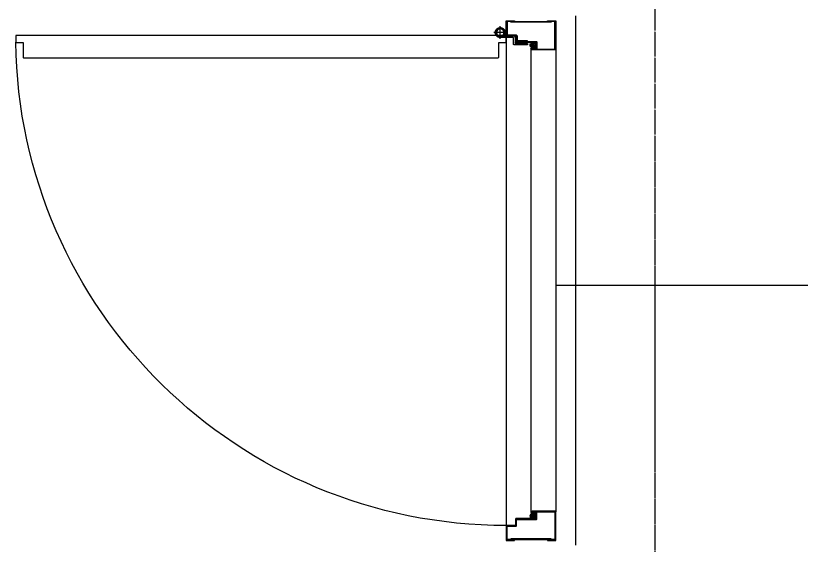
# Model space of a CAD drawing. Header units: millimetres. Extents: x 18456 to 179493, y -203649 to 469211.
# Drawn here: x 135555 to 137140, y -170034 to -168964 of the extents above; entities that cross this region are included whole.
import ezdxf

# ---------------------------------------------------------------- set-up
doc = ezdxf.new("R2010")
doc.units = ezdxf.units.MM
doc.linetypes.add('X-평면도(기본형)$0$CEN', pattern=[52.5, 50, -1, 0.5, -1])
for name, color, linetype, true_color in [('X-평면도(기본형)$0$CEN', 1, 'X-평면도(기본형)$0$CEN', 0xff0000), ('X-평면도(기본형)$0$DOOR', 4, 'Continuous', 0x00ffff), ('X-평면도(기본형)$0$TIL', 5, 'Continuous', 0x0000ff)]:
    doc.layers.add(name, color=color, linetype=linetype, true_color=true_color)

# ---------------------------------------------------------------- blocks, each defined once
blk = doc.blocks.new('X-평면도(기본형)$0$hd1050')
at = {"layer": 'X-평면도(기본형)$0$DOOR'}
for p, q in [((30, 1), (30, 989)), ((31, 990), (43, 990)), ((44, 989), (44, 976)), ((45, 975), (74, 975)), ((75, 974), (75, 16)), ((29, 0), (0, 0)), ((0, 0), (0, -16.5)), ((27, 2.5), (26.4, 4.4)), ((27.1, 2.5), (26.5, 4.4)), ((27.2, 2.5), (26.6, 4.4)), ((29.2, 3.4), (28, 5)), ((29.6, 3.7), (28.4, 5.3)), ((30.5, 4.4), (29.2, 5.9)), ((30, -21), (30, 4.9)), ((31, -17), (31, 4.9)), ((43, 0), (31, 0)), ((34, -14), (34, 12)), ((44, 14), (44, 1)), ((74, 15), (45, 15)), ((1021, 0), (1050, 0)), ((1050, 0), (1050, -16.5)), ((1.6, -16.5), (1.6, -2.6)), ((2.6, -1.6), (27.4, -1.6)), ((28.4, -2.6), (28.4, -19.6)), ((30, -18), (30, -1)), ((48, -15), (35, -15)), ((1020, -18), (1020, -1)), ((1021.6, -2.6), (1021.6, -19.6)), ((1047.4, -1.6), (1022.6, -1.6)), ((1048.4, -16.5), (1048.4, -2.6)), ((0, -16.5), (1.6, -16.5)), ((29.4, -20.6), (41.4, -20.6)), ((43, -19), (31, -19)), ((31, -22), (40, -22)), ((32, -18), (45, -18)), ((34, -19), (43, -19)), ((41, -43), (41, -23)), ((43, -25.7), (41, -25.7)), ((43, -28.7), (41, -28.7)), ((42.4, -21.6), (42.4, -61.1)), ((44, -25.2), (43, -25.7)), ((43, -28.7), (44, -29.2)), ((44, -59.5), (44, -20)), ((44, -43), (44, -20)), ((46, -19), (46, -43)), ((46, -25.2), (47, -25.7)), ((47, -28.7), (46, -29.2)), ((47, -25.7), (49, -25.7)), ((47, -28.7), (49, -28.7)), ((49, -43), (49, -16)), ((1006, -59.5), (1006, -20)), ((1007, -19), (1019, -19)), ((1007.6, -21.6), (1007.6, -61.1)), ((1020.6, -20.6), (1008.6, -20.6)), ((1050, -16.5), (1048.4, -16.5)), ((43, -34.1), (41, -34.1)), ((43, -37.1), (41, -37.1)), ((44, -43), (41, -43)), ((44, -33.6), (43, -34.1)), ((44, -37.6), (43, -37.1)), ((46, -33.6), (47, -34.1)), ((46, -37.6), (47, -37.1)), ((46, -43), (49, -43)), ((47, -34.1), (49, -34.1)), ((47, -37.1), (49, -37.1)), ((43.4, -62.1), (56.3, -62.1)), ((44.7, -54.4), (48.2, -50.9)), ((44.7, -53.6), (47.4, -50.9)), ((44.7, -55.2), (48.9, -51)), ((44.7, -52.8), (46.6, -51)), ((44.7, -59.3), (44.7, -52.2)), ((44.7, -52.4), (48.9, -56.6)), ((44.7, -53.2), (48.2, -56.7)), ((44.7, -55.9), (46.9, -53.8)), ((44.7, -54), (47.6, -56.9)), ((44.7, -56.7), (47.1, -54.3)), ((44.7, -57.5), (47.6, -54.7)), ((44.7, -54.8), (47.2, -57.2)), ((44.7, -58.3), (48.2, -54.9)), ((44.7, -59.1), (48.9, -55)), ((44.7, -55.6), (46.9, -57.7)), ((44.7, -56.4), (48.5, -60.2)), ((44.7, -57.2), (47.8, -60.2)), ((44.7, -58), (47, -60.2)), ((44.7, -58.8), (46.2, -60.2)), ((44.8, -52), (45.4, -51.4)), ((44.8, -59.6), (45.3, -60.1)), ((44.9, -51.8), (46.9, -53.8)), ((44.9, -59.8), (46.9, -57.8)), ((54.5, -60.5), (45, -60.5)), ((45.3, -51.4), (47, -53.1)), ((45.3, -60.1), (47, -58.4)), ((54, -60.2), (45.6, -60.2)), ((45.8, -51.2), (47.4, -52.8)), ((46, -60.2), (47.4, -58.8)), ((46.4, -48.8), (46.4, -48.8)), ((46.5, -48.7), (46.6, -48.8)), ((46.5, -51), (48, -52.5)), ((46.8, -60.2), (47.9, -59.1)), ((47.1, -48.5), (47.5, -48.8)), ((47.1, -50.9), (48.6, -52.4)), ((47.2, -48.8), (47.7, -48.3)), ((47.6, -60.2), (48.6, -59.2)), ((47.7, -48.3), (48.8, -49.4)), ((47.8, -48.9), (48.6, -48.1)), ((47.8, -56.8), (49.9, -54.7)), ((47.9, -50.9), (49.5, -52.5)), ((47.9, -54.8), (50, -56.9)), ((48.3, -48.1), (54.4, -54.2)), ((48.3, -52.4), (49.5, -51.2)), ((48.3, -59.2), (49.3, -60.2)), ((48.4, -49.2), (49.4, -48.1)), ((48.4, -60.2), (49.4, -59.1)), ((48.8, -51), (54.6, -56.8)), ((48.8, -56.6), (54, -51.4)), ((48.8, -55), (54.1, -60.2)), ((48.9, -49.4), (50.1, -48.2)), ((49.1, -48.1), (54.3, -53.3)), ((49.1, -52.4), (50, -51.5)), ((49.1, -59.2), (50.1, -60.2)), ((49.2, -60.2), (54.4, -54.9)), ((49.3, -49.8), (50.7, -48.4)), ((49.5, -56.7), (54.1, -52.1)), ((49.5, -54.9), (54.6, -59.9)), ((49.7, -50.2), (51.3, -48.6)), ((49.7, -52.5), (52.7, -49.6)), ((49.8, -59), (50.9, -60.2)), ((49.9, -48.2), (54.2, -52.4)), ((49.9, -50.5), (54.4, -55)), ((50, -50.7), (51.8, -48.9)), ((50, -60.2), (54.5, -55.7)), ((50.1, -56.9), (54.2, -52.8)), ((50.1, -54.6), (54.9, -59.4)), ((50.2, -52.8), (53.1, -50)), ((50.2, -51.5), (54.5, -55.9)), ((50.3, -51.2), (52.3, -49.2)), ((50.3, -58.8), (51.7, -60.2)), ((50.5, -57.3), (54.3, -53.5)), ((50.5, -54.3), (54.8, -58.5)), ((50.6, -53.2), (53.4, -50.4)), ((50.6, -57.6), (53.3, -60.2)), ((50.6, -58.3), (52.5, -60.2)), ((50.7, -54), (53.7, -50.9)), ((50.7, -53.7), (54.7, -57.7)), ((50.7, -57.9), (54.4, -54.2)), ((50.8, -60.2), (54.6, -56.4)), ((51, -48.5), (54, -51.5)), ((51.5, -60.2), (54.6, -57.1)), ((52.3, -60.2), (54.7, -57.8)), ((53.1, -60.2), (54.8, -58.5)), ((53.9, -60.2), (54.9, -59.2)), ((54.1, -51.7), (54.9, -59.2)), ((54.8, -52.1), (55.5, -59.4)), ((57.3, -61), (56.4, -52.1)), ((57.4, -52.1), (57.4, -97.4)), ((59, -99), (59, -52.1)), ((991, -99), (991, -52.1)), ((992.6, -52.1), (992.6, -97.4)), ((992.7, -61), (993.6, -52.1)), ((1006.6, -62.1), (993.7, -62.1)), ((995.2, -52.1), (994.5, -59.4)), ((995.9, -51.7), (995.1, -59.2)), ((999.9, -54.6), (995.1, -59.4)), ((996.1, -60.2), (995.1, -59.2)), ((999.5, -54.3), (995.2, -58.5)), ((996.9, -60.2), (995.2, -58.5)), ((999.3, -53.7), (995.3, -57.7)), ((997.7, -60.2), (995.3, -57.8)), ((1001.2, -51), (995.4, -56.8)), ((1000.5, -54.9), (995.4, -59.9)), ((999.2, -60.2), (995.4, -56.4)), ((998.5, -60.2), (995.4, -57.1)), ((999.8, -51.5), (995.5, -55.9)), ((1000, -60.2), (995.5, -55.7)), ((995.5, -60.5), (1005, -60.5)), ((1001.7, -48.1), (995.6, -54.2)), ((1000.1, -50.5), (995.6, -55)), ((999.3, -57.9), (995.6, -54.2)), ((1000.8, -60.2), (995.6, -54.9)), ((1000.9, -48.1), (995.7, -53.3)), ((999.5, -57.3), (995.7, -53.5)), ((1000.1, -48.2), (995.8, -52.4)), ((999.9, -56.9), (995.8, -52.8)), ((1000.5, -56.7), (995.9, -52.1)), ((1001.2, -55), (995.9, -60.2)), ((999, -48.5), (996, -51.5)), ((1001.2, -56.6), (996, -51.4)), ((996, -60.2), (1004.4, -60.2)), ((999.3, -54), (996.3, -50.9)), ((999.4, -53.2), (996.6, -50.4)), ((999.4, -57.6), (996.7, -60.2)), ((999.8, -52.8), (996.9, -50)), ((1000.3, -52.5), (997.3, -49.6)), ((999.4, -58.3), (997.5, -60.2)), ((999.7, -51.2), (997.7, -49.2)), ((1000, -50.7), (998.2, -48.9)), ((999.7, -58.8), (998.3, -60.2)), ((1000.3, -50.2), (998.7, -48.6)), ((1000.2, -59), (999.1, -60.2)), ((1000.7, -49.8), (999.3, -48.4)), ((1001.1, -49.4), (999.9, -48.2)), ((1000.9, -59.2), (999.9, -60.2)), ((1000.9, -52.4), (1000, -51.5)), ((1002.1, -54.8), (1000, -56.9)), ((1002.2, -56.8), (1000.1, -54.7)), ((1002.1, -50.9), (1000.5, -52.5)), ((1001.7, -52.4), (1000.5, -51.2)), ((1001.6, -49.2), (1000.6, -48.1)), ((1001.6, -60.2), (1000.6, -59.1)), ((1001.7, -59.2), (1000.7, -60.2)), ((1005.3, -55.2), (1001.1, -51)), ((1005.3, -52.4), (1001.1, -56.6)), ((1005.3, -59.1), (1001.1, -55)), ((1002.3, -48.3), (1001.2, -49.4)), ((1002.2, -48.9), (1001.4, -48.1)), ((1002.9, -50.9), (1001.4, -52.4)), ((1002.4, -60.2), (1001.4, -59.2)), ((1005.3, -56.4), (1001.5, -60.2)), ((1005.3, -54.4), (1001.8, -50.9)), ((1005.3, -53.2), (1001.8, -56.7)), ((1005.3, -58.3), (1001.8, -54.9)), ((1003.5, -51), (1002, -52.5)), ((1003.2, -60.2), (1002.1, -59.1)), ((1005.3, -57.2), (1002.2, -60.2)), ((1002.8, -48.8), (1002.3, -48.3)), ((1005.3, -54), (1002.4, -56.9)), ((1005.3, -57.5), (1002.4, -54.7)), ((1002.9, -48.5), (1002.5, -48.8)), ((1005.3, -53.6), (1002.6, -50.9)), ((1004.2, -51.2), (1002.6, -52.8)), ((1004, -60.2), (1002.6, -58.8)), ((1005.3, -54.8), (1002.8, -57.2)), ((1005.3, -56.7), (1002.9, -54.3)), ((1004.7, -51.4), (1003, -53.1)), ((1005.3, -58), (1003, -60.2)), ((1004.7, -60.1), (1003, -58.4)), ((1005.1, -51.8), (1003.1, -53.8)), ((1005.3, -55.9), (1003.1, -53.8)), ((1005.3, -55.6), (1003.1, -57.7)), ((1005.1, -59.8), (1003.1, -57.8)), ((1003.5, -48.7), (1003.4, -48.8)), ((1005.3, -52.8), (1003.4, -51)), ((1003.6, -48.8), (1003.6, -48.8)), ((1005.3, -58.8), (1003.8, -60.2)), ((1005.2, -52), (1004.6, -51.4)), ((1005.2, -59.6), (1004.7, -60.1)), ((1005.3, -59.3), (1005.3, -52.2)), ((1.6, -83.5), (0, -83.5)), ((0, -83.5), (0, -100)), ((1.6, -97.4), (1.6, -83.5)), ((1048.4, -97.4), (1048.4, -83.5)), ((1048.4, -83.5), (1050, -83.5)), ((1050, -83.5), (1050, -100)), ((0, -100), (58, -100)), ((56.4, -98.4), (2.6, -98.4)), ((1050, -100), (992, -100)), ((993.6, -98.4), (1047.4, -98.4))]:
    blk.add_line(p, q, dxfattribs=at)
at = {"layer": 'X-평면도(기본형)$0$DOOR', "ltscale": 0.5}
for p, q in [((24, -0.8), (24, 24.8)), ((36.8, 12), (11.2, 12))]:
    blk.add_line(p, q, dxfattribs=at)
at = {"layer": 'X-평면도(기본형)$0$DOOR', "color": 8, "true_color": 0x808080}
for p, q in [((29, 0), (1021, 0)), ((56.9, -50), (993.1, -50)), ((58, -100), (992, -100))]:
    blk.add_line(p, q, dxfattribs=at)
at = {"layer": 'X-평면도(기본형)$0$DOOR'}
for points in [[(1.6, -90.5), (3.2, -90.5), (3.2, -9.5), (1.6, -9.5)], [(1048.4, -90.5), (1046.8, -90.5), (1046.8, -9.5), (1048.4, -9.5)]]:
    blk.add_lwpolyline(points, close=True, dxfattribs=at)
at = {"layer": 'X-평면도(기본형)$0$DOOR', "extrusion": (0, 0, -1)}
for centre, radius, start, end in [((-31, 989), 1, 0, 90), ((-43, 989), 1, 90, 180), ((-74, 974), 1, 90, 180), ((-74, 16), 1, 180, 270), ((-31, 1), 1, 270, 0), ((-43, 1), 1, 180, 270), ((-1021, -1), 1, 0, 90), ((-2.6, -2.6), 1, 0, 90), ((-27.4, -2.6), 1, 90, 180), ((-31, -18), 1, 270, 0), ((-41.4, -21.6), 1, 90, 180), ((-1007, -20), 1, 0, 90), ((-1020.6, -19.6), 1, 180, 270), ((-45, -59.5), 1, 270, 0), ((-54.5, -59.5), 1, 174.2964, 270), ((-56.9, -52.1), 0.508, 0.9565, 180.4456), ((-993.1, -52.1), 2.11, 0, 179.6726), ((-993.7, -61.1), 1, 270, 5.7036), ((-1006.6, -61.1), 1, 180, 270), ((-2.6, -97.4), 1, 270, 0), ((-56.4, -97.4), 1, 180, 270), ((-992, -99), 1, 270, 360)]:
    blk.add_arc(centre, radius, start, end, dxfattribs=at)
at = {"layer": 'X-평면도(기본형)$0$DOOR', "color": 1, "true_color": 0xff0000}
blk.add_arc((30, 0), 990, 0, 89.2235, dxfattribs=at)
at = {"layer": 'X-평면도(기본형)$0$DOOR'}
for centre, radius, start, end in [((45, 976), 1, 180, 270), ((29, -1), 1, 0, 90), ((45, 14), 1, 90, 180), ((1022.6, -2.6), 1, 90, 180), ((1047.4, -2.6), 1, 0, 90), ((29.4, -19.6), 1, 180, 270), ((43, -20), 1, 0, 90), ((1008.6, -21.6), 1, 90, 180), ((1019, -18), 1, 270, 0), ((43.4, -61.1), 1, 180, 270), ((56.9, -52.1), 2.11, 0, 179.6726), ((56.3, -61.1), 1, 270, 5.7036), ((993.1, -52.1), 0.508, 0.9565, 180.4456), ((995.5, -59.5), 1, 174.2964, 270), ((1005, -59.5), 1, 270, 0), ((58, -99), 1, 270, 360), ((993.6, -97.4), 1, 180, 270), ((1047.4, -97.4), 1, 270, 0)]:
    blk.add_arc(centre, radius, start, end, dxfattribs=at)
for points, weights, knots in [([(30.5, 4.4), (33.7, 7.1), (34, 11.3), (34.6, 21.3), (24.7, 22), (14.7, 22.6), (14, 12.7), (13.4, 2.7), (23.3, 2), (26.7, 1.8), (29.6, 3.7)], [0.853625082581, 0.850313167053, 1, 0.707106781187, 1, 0.707106781187, 1, 0.707106781187, 1, 0.876553562644, 0.857165682585], [5.48041, 5.48041, 5.48041, 6.283185, 6.283185, 7.853982, 7.853982, 9.424778, 9.424778, 10.995574, 10.995574, 11.657622, 11.657622, 11.657622]), ([(16, 12), (16, 12), (16, 12), (16, 4), (24, 4), (32, 4), (32, 12), (32, 20), (24, 20), (16, 20), (16, 12)], [0.999587448379, 0.999793578711, 1, 0.707106781187, 1, 0.707106781187, 1, 0.707106781187, 1, 0.707313202476, 0.999587448379], [3.140486, 3.140486, 3.140486, 3.141593, 3.141593, 4.712389, 4.712389, 6.283185, 6.283185, 7.853982, 7.853982, 9.423671, 9.423671, 9.423671]), ([(16.2, 12), (16.2, 12), (16.2, 12), (16.3, 4.2), (24, 4.3), (31.8, 4.3), (31.7, 12), (31.7, 19.8), (24, 19.7), (16.2, 19.7), (16.2, 12)], [0.999879235168, 0.99993960513, 1, 0.707106781187, 1, 0.707106781187, 1, 0.707106781187, 1, 0.707167176056, 0.999879235168], [3.141269, 3.141269, 3.141269, 3.141593, 3.141593, 4.712389, 4.712389, 6.283185, 6.283185, 7.853982, 7.853982, 9.424454, 9.424454, 9.424454]), ([(16.5, 12), (16.5, 4.5), (24, 4.5), (31.5, 4.5), (31.5, 12), (31.5, 19.5), (24, 19.5), (16.5, 19.5), (16.5, 12), (16.5, 12), (16.5, 12)], [0.999809124399, 0.707202250105, 1, 0.707106781187, 1, 0.707106781187, 1, 0.707106781187, 1, 0.999904531081, 0.999809124399], [3.142105, 3.142105, 3.142105, 4.712389, 4.712389, 6.283185, 6.283185, 7.853982, 7.853982, 9.424778, 9.424778, 9.42529, 9.42529, 9.42529]), ([(34, -14), (34, -14.4), (34.3, -14.7), (34.6, -15), (35, -15)], [0.853553390593, 0.853553390594, 1, 0.853553390594, 0.853553390593], [3.926991, 3.926991, 3.926991, 4.712389, 4.712389, 5.497787, 5.497787, 5.497787]), ([(49, -16), (49, -15.6), (48.7, -15.3), (48.4, -15), (48, -15)], [0.853553390593, 0.853553390594, 1, 0.853553390594, 0.853553390593], [0.785398, 0.785398, 0.785398, 1.570796, 1.570796, 2.356194, 2.356194, 2.356194]), ([(30, -21), (30, -21.4), (30.3, -21.7), (30.6, -22), (31, -22)], [0.853553390593, 0.853553390594, 1, 0.853553390594, 0.853553390593], [3.926991, 3.926991, 3.926991, 4.712389, 4.712389, 5.497787, 5.497787, 5.497787]), ([(31, -17), (31, -17.4), (31.3, -17.7), (31.6, -18), (32, -18)], [0.853553390593, 0.853553390594, 1, 0.853553390594, 0.853553390593], [3.926991, 3.926991, 3.926991, 4.712389, 4.712389, 5.497787, 5.497787, 5.497787]), ([(33, -18), (33, -18.4), (33.3, -18.7), (33.6, -19), (34, -19)], [0.853553390593, 0.853553390594, 1, 0.853553390594, 0.853553390593], [3.926991, 3.926991, 3.926991, 4.712389, 4.712389, 5.497787, 5.497787, 5.497787]), ([(41, -23), (41, -22.6), (40.7, -22.3), (40.4, -22), (40, -22)], [0.853553390593, 0.853553390594, 1, 0.853553390594, 0.853553390593], [0.785398, 0.785398, 0.785398, 1.570796, 1.570796, 2.356194, 2.356194, 2.356194]), ([(44, -20), (44, -19.6), (43.7, -19.3), (43.4, -19), (43, -19)], [0.853553390593, 0.853553390594, 1, 0.853553390594, 0.853553390593], [0.785398, 0.785398, 0.785398, 1.570796, 1.570796, 2.356194, 2.356194, 2.356194]), ([(46, -19), (46, -18.6), (45.7, -18.3), (45.4, -18), (45, -18)], [0.853553390593, 0.853553390594, 1, 0.853553390594, 0.853553390593], [0.785398, 0.785398, 0.785398, 1.570796, 1.570796, 2.356194, 2.356194, 2.356194]), ([(45.3, -51.4), (45.1, -51.5), (45, -51.6), (44.7, -51.9), (44.7, -52.2)], [0.894566254164, 0.931053034541, 1, 0.853553390609, 0.853553390593], [1.201031, 1.201031, 1.201031, 1.570796, 1.570796, 2.356194, 2.356194, 2.356194]), ([(44.7, -59.3), (44.7, -59.7), (45, -59.9), (45.3, -60.2), (45.6, -60.2)], [0.853553390593, 0.853553390596, 1, 0.853553390596, 0.853553390593], [0.785398, 0.785398, 0.785398, 1.570796, 1.570796, 2.356194, 2.356194, 2.356194]), ([(54.1, -51.7), (53.7, -50.5), (52.8, -49.7), (49.9, -46.7), (46.3, -48.8)], [0.877770250075, 0.913105695011, 1, 0.759176397407, 0.914374306004], [4.246372, 4.246372, 4.246372, 4.712389, 4.712389, 6.003934, 6.003934, 6.003934]), ([(50.4, -51.7), (50.2, -50.7), (49.4, -49.9), (48.1, -48.6), (46.3, -48.8)], [0.864680486591, 0.893920771996, 1, 0.834755225504, 0.855966358788], [4.143482, 4.143482, 4.143482, 4.712389, 4.712389, 5.598602, 5.598602, 5.598602]), ([(48.8, -52.4), (50.7, -52.4), (50.7, -53.7), (50.7, -55), (48.8, -55), (46.9, -55), (46.9, -53.7), (46.9, -52.4), (48.8, -52.4)], [1, 0.707106781187, 1, 0.707106781187, 1, 0.707106781187, 1, 0.707106781187, 1], [1.570796, 1.570796, 1.570796, 3.141593, 3.141593, 4.712389, 4.712389, 6.283185, 6.283185, 7.853982, 7.853982, 7.853982]), ([(48.8, -56.6), (50.7, -56.6), (50.7, -57.9), (50.7, -59.2), (48.8, -59.2), (46.9, -59.2), (46.9, -57.9), (46.9, -56.6), (48.8, -56.6)], [1, 0.707106781187, 1, 0.707106781187, 1, 0.707106781187, 1, 0.707106781187, 1], [4.712389, 4.712389, 4.712389, 6.283185, 6.283185, 7.853982, 7.853982, 9.424778, 9.424778, 10.995574, 10.995574, 10.995574]), ([(54, -60.2), (54.3, -60.2), (54.6, -59.9), (54.9, -59.6), (54.9, -59.2)], [0.853553390593, 0.853553390597, 1, 0.836022309343, 0.855652031259], [3.926991, 3.926991, 3.926991, 4.712389, 4.712389, 5.591807, 5.591807, 5.591807]), ([(996, -60.2), (995.7, -60.2), (995.4, -59.9), (995.1, -59.6), (995.1, -59.2)], [0.853553390593, 0.853553390597, 1, 0.836022309343, 0.855652031259], [3.926991, 3.926991, 3.926991, 4.712389, 4.712389, 5.591807, 5.591807, 5.591807]), ([(995.9, -51.7), (996.3, -50.5), (997.2, -49.7), (1000.1, -46.7), (1003.7, -48.8)], [0.877770250075, 0.913105695011, 1, 0.759176397407, 0.914374306004], [4.246372, 4.246372, 4.246372, 4.712389, 4.712389, 6.003934, 6.003934, 6.003934]), ([(1001.2, -52.4), (999.3, -52.4), (999.3, -53.7), (999.3, -55), (1001.2, -55), (1003.1, -55), (1003.1, -53.7), (1003.1, -52.4), (1001.2, -52.4)], [1, 0.707106781187, 1, 0.707106781187, 1, 0.707106781187, 1, 0.707106781187, 1], [1.570796, 1.570796, 1.570796, 3.141593, 3.141593, 4.712389, 4.712389, 6.283185, 6.283185, 7.853982, 7.853982, 7.853982]), ([(1001.2, -56.6), (999.3, -56.6), (999.3, -57.9), (999.3, -59.2), (1001.2, -59.2), (1003.1, -59.2), (1003.1, -57.9), (1003.1, -56.6), (1001.2, -56.6)], [1, 0.707106781187, 1, 0.707106781187, 1, 0.707106781187, 1, 0.707106781187, 1], [4.712389, 4.712389, 4.712389, 6.283185, 6.283185, 7.853982, 7.853982, 9.424778, 9.424778, 10.995574, 10.995574, 10.995574]), ([(999.6, -51.7), (999.8, -50.7), (1000.6, -49.9), (1001.9, -48.6), (1003.7, -48.8)], [0.864680486591, 0.893920771996, 1, 0.834755225504, 0.855966358788], [4.143482, 4.143482, 4.143482, 4.712389, 4.712389, 5.598602, 5.598602, 5.598602]), ([(1005.3, -59.3), (1005.3, -59.7), (1005, -59.9), (1004.7, -60.2), (1004.4, -60.2)], [0.853553390593, 0.853553390596, 1, 0.853553390596, 0.853553390593], [0.785398, 0.785398, 0.785398, 1.570796, 1.570796, 2.356194, 2.356194, 2.356194]), ([(1004.7, -51.4), (1004.9, -51.5), (1005, -51.6), (1005.3, -51.9), (1005.3, -52.2)], [0.894566254164, 0.931053034541, 1, 0.853553390609, 0.853553390593], [1.201031, 1.201031, 1.201031, 1.570796, 1.570796, 2.356194, 2.356194, 2.356194])]:
    blk.add_rational_spline(points, weights, degree=2, knots=knots, dxfattribs=at)
for points in [[(50.4, -51.7), (47.9, -50.1), (45.3, -51.4)], [(999.6, -51.7), (1002.1, -50.1), (1004.7, -51.4)]]:
    blk.add_rational_spline(points, [0.928131111712, 0.793099416679, 0.902558413906], degree=2, dxfattribs=at)

msp = doc.modelspace()

# ---------------------------------------------------------------- linework, layer by layer
at = {"layer": 'X-평면도(기본형)$0$CEN'}
msp.add_line((136844.6, -167684.2), (136844.6, -172894.2), dxfattribs=at)
at = {"layer": 'X-평면도(기본형)$0$TIL'}
for p, q in [((136684.6, -168964.2), (136684.6, -170034.2)), ((138484.6, -169509.2), (136644.6, -169509.2))]:
    msp.add_line(p, q, dxfattribs=at)

# ---------------------------------------------------------------- block references
at = {"layer": 'X-평면도(기본형)$0$DOOR', "xscale": -1, "rotation": 89.99999999999993}
msp.add_blockref('X-평면도(기본형)$0$hd1050', (136544.6, -168974.2), dxfattribs=at)

doc.saveas('drawing.dxf')
